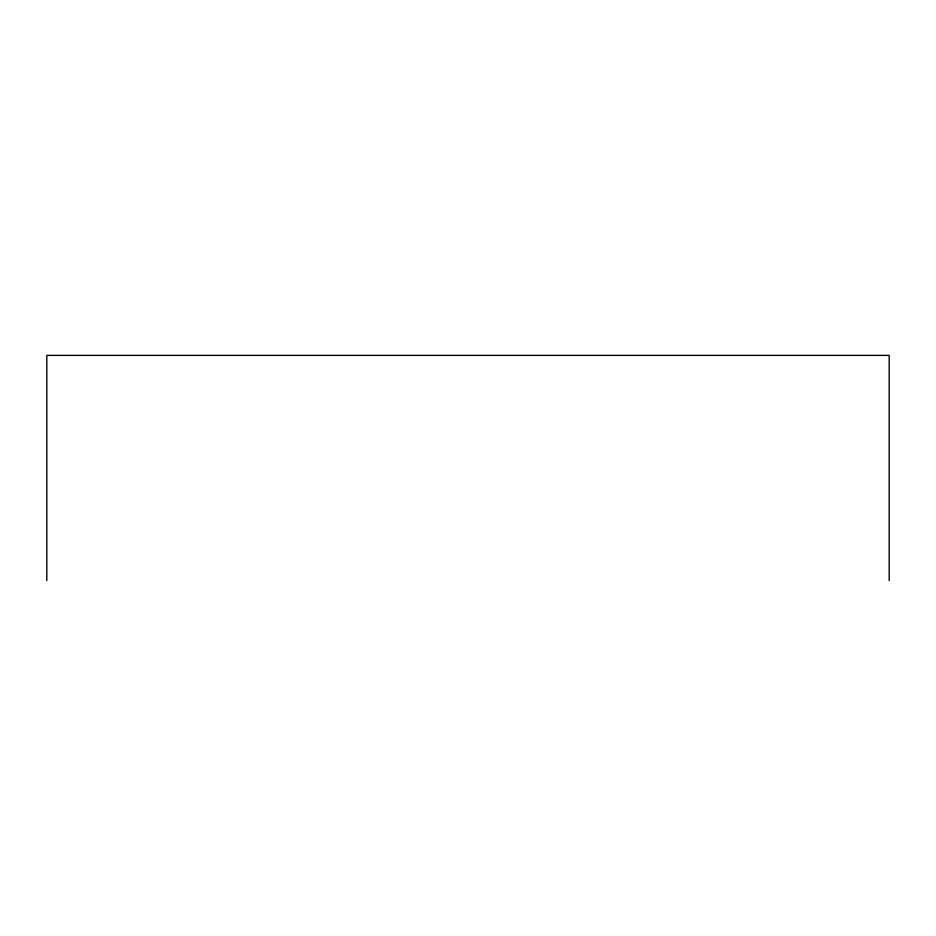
<?xml version="1.0" encoding="UTF-8"?>
<svg xmlns="http://www.w3.org/2000/svg" width="936" height="936" viewBox="0 0 936 936"><rect width="100%" height="100%" fill="white"/><g stroke="black" fill="none" stroke-linecap="round" stroke-linejoin="round"><path stroke-width="1.4" d="M889.2 580.612L889.2 355.387L46.8 355.387L46.8 580.612"/></g></svg>
